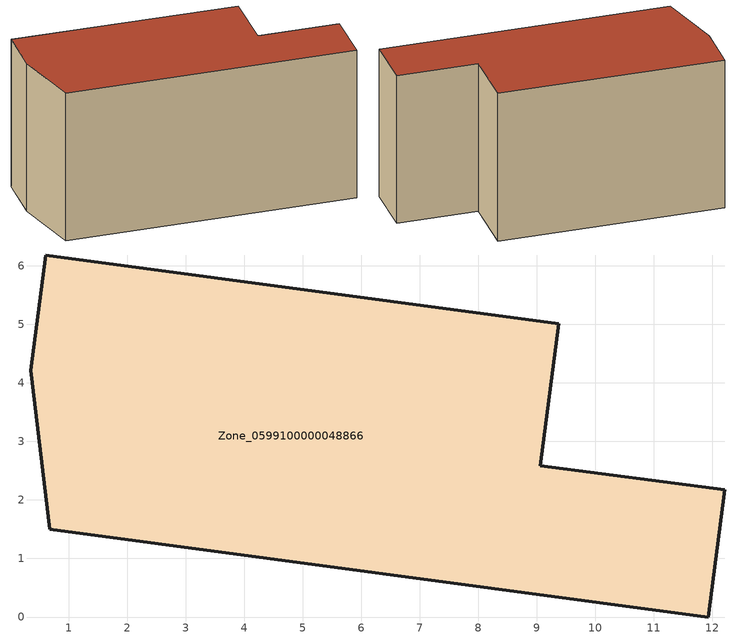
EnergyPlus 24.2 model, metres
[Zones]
Zone_0599100000048866
 floor ground (C_G): 0.67,1.5 0.35,4.22 0.61,6.19 9.38,5.01 9.06,2.59 12.21,2.17 11.93,0 z0
 wall outside (C_F): 9.06,2.59 9.38,5.01 0.61,6.19 0.35,4.22 0.67,1.5 11.93,0 12.21,2.17 9.06,2.59 z0:6.24
 roof outside (C_R): 0.35,4.22 0.67,1.5 11.93,0 12.21,2.17 9.06,2.59 9.38,5.01 0.61,6.19 z6.24
[BUILDING]
Pand.0599100000048866: North Axis=0; Terrain=City; Loads Convergence Tolerance Value=0.04; Temperature Convergence Tolerance Value=0.4; Solar Distribution=FullExterior; Maximum Number of Warmup Days=25; Minimum Number of Warmup Days=1
[Site:Location]
Rotterdam.The.Hague.AP_ZH_NLD Design_Conditions: Latitude=51.96; Longitude=4.45; Time Zone=1; Elevation=-4.5
[SITE:GROUNDTEMPERATURE:BUILDINGSURFACE]
18, 18, 18, 18, 18, 18, 18, 18, 18, 18, 18, 18
[MATERIAL] Thermal Absorptance=0.9; Solar Absorptance=0.7; Visible Absorptance=0.7
Name | Roughness | Thickness | Conductivity | Density | Specific Heat
G.TI.1946 | MediumSmooth | 0.15 | 1 | 540 | 1210
F.TI.1946 | Rough | 0.3 | 0.857143 | 1920 | 840
R.TI.1946 | MediumRough | 0.2 | 0.1 | 1500 | 1000
[CONSTRUCTION]
C_G: G.TI.1946
C_F: F.TI.1946
C_R: R.TI.1946
[ZONE]
Zone_0599100000048866: Type=1; Multiplier=1; Ceiling Height=Autocalculate; Volume=Autocalculate; Floor Area=autocalculate; Part of Total Floor Area=Yes
[ZONEINFILTRATION:DESIGNFLOWRATE]
Infil_Zone_0599100000048866: Zone or ZoneList or Space or SpaceList=Zone_0599100000048866; Schedule=AlwaysOn; Design Flow Rate Calculation Method=Flow/Area; Flow Rate per Floor Area=0.003; Constant Term Coefficient=1; Temperature Term Coefficient=0; Velocity Term Coefficient=0; Velocity Squared Term Coefficient=0
[HVACTEMPLATE:ZONE:IDEALLOADSAIRSYSTEM]
Zone_0599100000048866: Maximum Heating Supply Air Temperature=50; Minimum Cooling Supply Air Temperature=13; Maximum Heating Supply Air Humidity Ratio=0.0156; Minimum Cooling Supply Air Humidity Ratio=0.0077; Heating Limit=NoLimit; Cooling Limit=NoLimit; Dehumidification Control Type=ConstantSensibleHeatRatio; Cooling Sensible Heat Ratio=0.7; Dehumidification Setpoint=60; Humidification Control Type=None; Humidification Setpoint=30; Outdoor Air Method=None; Outdoor Air Flow Rate per Person=0.00944; Outdoor Air Flow Rate per Zone Floor Area=0; Outdoor Air Flow Rate per Zone=0; Demand Controlled Ventilation Type=None; Outdoor Air Economizer Type=NoEconomizer; Heat Recovery Type=None; Sensible Heat Recovery Effectiveness=0.7; Latent Heat Recovery Effectiveness=0.65
[ZONECONTROL:THERMOSTAT]
ThermostatControl_Zone_0599100000048866: Zone or ZoneList=Zone_0599100000048866; Control Type Schedule=DualSetpointControlType; Control 1=Thermostat_Zone_0599100000048866; Temperature Difference Between Cutout And Setpoint=0
[THERMOSTATSETPOINT:DUALSETPOINT]
Thermostat_Zone_0599100000048866: Heating Setpoint Temperature Schedule=HeatingSetpoint_Zone_0599100000048866; Cooling Setpoint Temperature Schedule=CoolingSetpoint_Zone_0599100000048866
[SCHEDULE:COMPACT]
HeatingSetpoint_Zone_0599100000048866: Through: 12/31, For: AllDays, Until: 24:00, 21
CoolingSetpoint_Zone_0599100000048866: Through: 12/31, For: AllDays, Until: 24:00, 24
DualSetpointControlType: Through: 12/31, For: AllDays, Until: 24:00, 4
AlwaysOn: Through: 12/31, For: AllDays, Until: 24:00, 1
